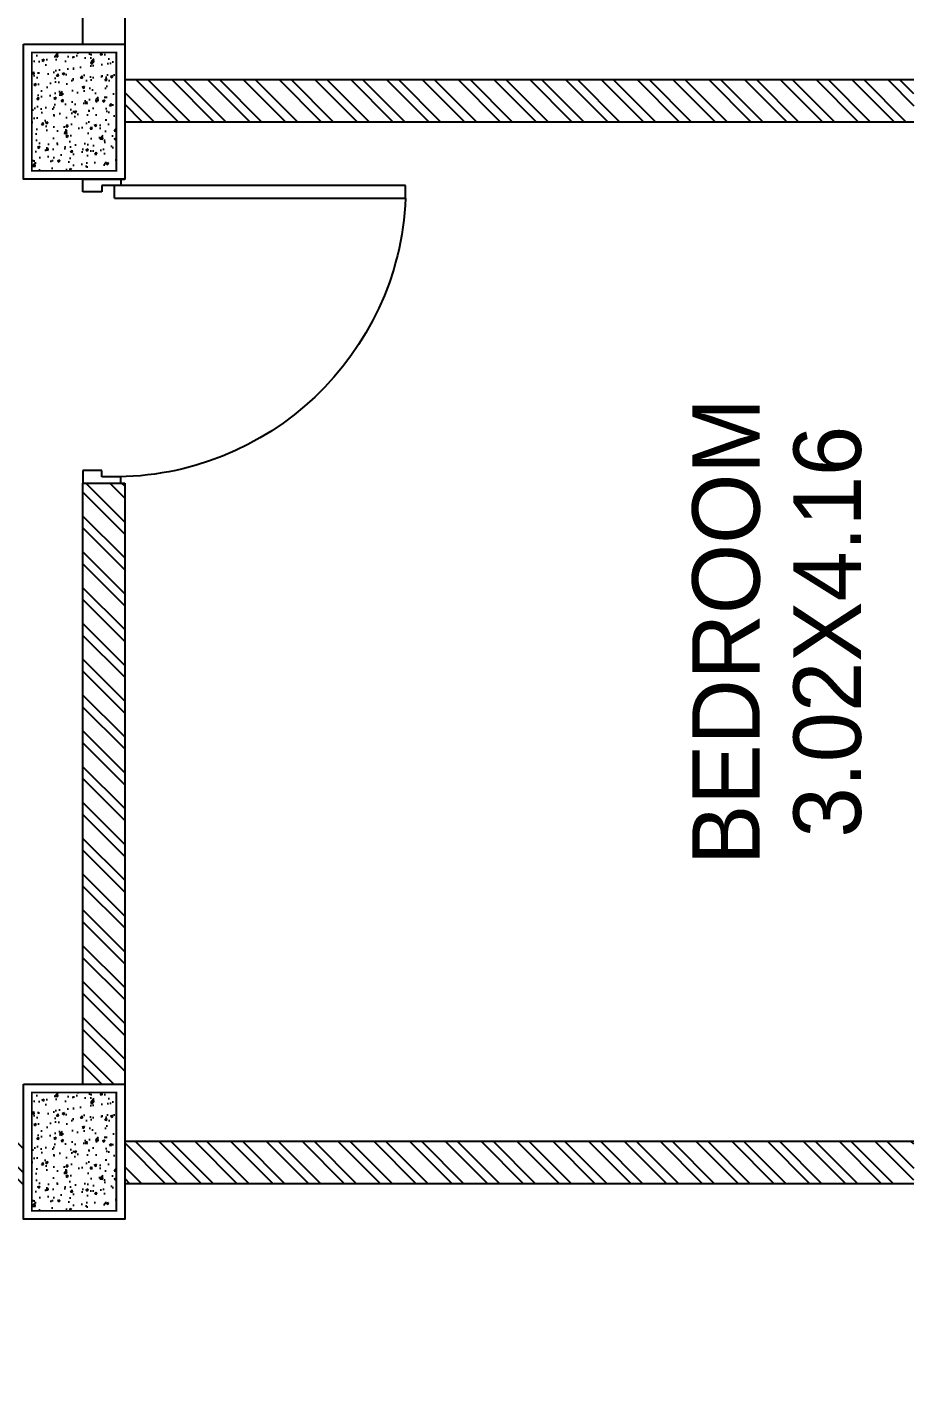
# Model space of a CAD drawing. Header units: inches. Extents: x 182687 to 187672, y -88924 to -84846.
# Drawn here: x 183023.3 to 183126, y -86664.7 to -86506.3 of the extents above; entities that cross this region are included whole.
import ezdxf
from ezdxf.enums import TextEntityAlignment as Align

# ---------------------------------------------------------------- set-up
doc = ezdxf.new("R2010")
doc.units = ezdxf.units.IN
doc.header["$MEASUREMENT"] = 0
doc.linetypes.add('PROYECCION', pattern=[19.049999999999997, 12.7, -6.35])
doc.styles.add('HemBha', font='GOTHIC.TTF')

# ---------------------------------------------------------------- blocks, each defined once
blk = doc.blocks.new('REVISED COL LAYOUT')
h = blk.add_hatch()
h.set_pattern_fill('AR-CONC', color=5, scale=10, angle=-90.00000000000001, style=0)
h.set_pattern_definition([(320, (88884.43391500274, -40189.34787815688), (-6.275213498259524, -71.72601826007535), [7.5, -82.5]), (265, (88884.43391500274, -40189.34787815688), (75.21921337000119, 13.87513336129999), [6, -66]), (10.45144445999999, (88883.91098060273, -40195.32504625688), (68.94399909686292, -57.85088467271121), [6.374019199999997, -70.11421119999996]), (316.1842, (88904.43391500274, -40189.34787815688), (-16.55192807930768, -106.7241330671572), [11.25, -123.75]), (6.635635489999992, (88903.05458430274, -40198.24155265688), (97.41186007745503, -93.46619456742285), [9.5610342, -105.171376]), (261.1841639899999, (88904.43391500274, -40189.34787815688), (97.41186002699901, -93.46619450547733), [9, -99.0000001]), (291, (88899.43391500274, -40199.34787815688), (-40.2618890665339, -59.69070521184616), [7.5, -82.5]), (236, (88899.43391500274, -40199.34787815688), (72.5150045046853, -24.33153319215819), [5.999999999999999, -65.99999999999999]), (341.4514447399999, (88896.07875760274, -40204.32210355689), (32.25311528063537, -84.02223767299711), [6.374019000000001, -70.1142112]), (307.5, (88884.43391500274, -40189.34787815688), (33.28938538313115, -1.215985531729073), [0, -65.19999999999999, 0, -67, 0, -66.25]), (277.5, (88884.43391500274, -40189.34787815688), (39.44117118823602, -26.30695374421487), [0, -38.19999999999999, 0, -63.7, 0, -25.25]), (237.5, (88884.43391500274, -40167.04787815688), (-2.255487173437985, -53.3822436172409), [0, -25, 0, -78, 0, -103.5]), (227.5, (88884.43391500274, -40157.04787815688), (10.01049823323176, -58.31861693423862), [0, -32.5, 0, -51.8, 0, -73.5])])
h.paths.add_polyline_path([(84398.94281142886, -47021.40372324393), (84398.94281142886, -47271.40372324393), (84048.94281142886, -47271.40372324393), (84048.94281142886, -47021.40372324393)])
h = blk.add_hatch()
h.set_pattern_fill('AR-CONC', color=5, scale=10, angle=-90.00000000000001, style=0)
h.set_pattern_definition([(320, (91964.43391500272, -40189.34787815688), (-6.275213498259524, -71.72601826007535), [7.5, -82.5]), (265, (91964.43391500272, -40189.34787815688), (75.21921337000119, 13.87513336129999), [6, -66]), (10.45144445999999, (91963.91098060273, -40195.32504625688), (68.94399909686292, -57.85088467271121), [6.374019199999997, -70.11421119999996]), (316.1842, (91984.43391500272, -40189.34787815688), (-16.55192807930768, -106.7241330671572), [11.25, -123.75]), (6.635635489999992, (91983.05458430272, -40198.24155265688), (97.41186007745503, -93.46619456742285), [9.5610342, -105.171376]), (261.1841639899999, (91984.43391500272, -40189.34787815688), (97.41186002699901, -93.46619450547733), [9, -99.0000001]), (291, (91979.43391500272, -40199.34787815688), (-40.2618890665339, -59.69070521184616), [7.5, -82.5]), (236, (91979.43391500272, -40199.34787815688), (72.5150045046853, -24.33153319215819), [5.999999999999999, -65.99999999999999]), (341.4514447399999, (91976.07875760272, -40204.32210355689), (32.25311528063537, -84.02223767299711), [6.374019000000001, -70.1142112]), (307.5, (91964.43391500272, -40189.34787815688), (33.28938538313115, -1.215985531729073), [0, -65.19999999999999, 0, -67, 0, -66.25]), (277.5, (91964.43391500272, -40189.34787815688), (39.44117118823602, -26.30695374421487), [0, -38.19999999999999, 0, -63.7, 0, -25.25]), (237.5, (91964.43391500272, -40167.04787815688), (-2.255487173437985, -53.3822436172409), [0, -25, 0, -78, 0, -103.5]), (227.5, (91964.43391500272, -40157.04787815688), (10.01049823323176, -58.31861693423862), [0, -32.5, 0, -51.8, 0, -73.5])])
h.paths.add_polyline_path([(87478.94281142885, -47021.40372324393), (87478.94281142885, -47271.40372324393), (87128.94281142885, -47271.40372324393), (87128.94281142885, -47021.40372324393)])
at = {"color": 5}
for points in [[(84423.94281142886, -46996.40372324393), (84423.94281142886, -47296.40372324393), (84023.94281142886, -47296.40372324393), (84023.94281142886, -46996.40372324393)], [(87503.94281142885, -46996.40372324393), (87503.94281142885, -47296.40372324393), (87103.94281142885, -47296.40372324393), (87103.94281142885, -46996.40372324393)]]:
    blk.add_lwpolyline(points, close=True, dxfattribs=at)
at = {"color": 5, "const_width": 5}
for points in [[(84398.94281142886, -47021.40372324393), (84398.94281142886, -47271.40372324393), (84048.94281142886, -47271.40372324393), (84048.94281142886, -47021.40372324393)], [(87478.94281142885, -47021.40372324393), (87478.94281142885, -47271.40372324393), (87128.94281142885, -47271.40372324393), (87128.94281142885, -47021.40372324393)]]:
    blk.add_lwpolyline(points, close=True, dxfattribs=at)
blk = doc.blocks.new('PUERTA-M-120')
at = {"color": 6}
for p, q in [((-0.07499999999998863, 0.1249999999997868), (-0.07499999999998863, 1.274999999999785)), ((-0.07499999999998863, 1.274999999999785), (-0.02499999999999147, 1.274999999999785)), ((-0.02499999999999147, 1.274999999999785), (-0.02500000000000568, 0.1249999999997868)), ((-1.200000000000003, 0), (-1.200000000000003, 0.1500000000000057)), ((-1.200000000000003, 0.1500000000000057), (-1.175000000000011, 0.1500000000000057)), ((-1.175000000000011, 0.1500000000000057), (-1.174999999999983, 0.07500000000000284)), ((-0.07499999999998863, 0.1249999999997868), (-0.02500000000000568, 0.1249999999997868)), ((0, 0.1500000000000057), (-0.02499999999999147, 0.1500000000000057)), ((-0.02499999999999147, 0.1500000000000057), (-0.0250000000000199, 0.07500000000000284)), ((0, 0), (0, 0.1500000000000057)), ((-1.174999999999983, 0.07500000000000284), (-1.149999999999991, 0.07500000000000284)), ((-1.149999999999991, 0.07500000000000284), (-1.149999999999977, 0)), ((-0.0250000000000199, 0.07500000000000284), (-0.05000000000001137, 0.07500000000000284)), ((-0.05000000000001137, 0.07500000000000284), (-0.05000000000002558, 0)), ((-1.149999999999977, 0), (-1.200000000000003, 0)), ((-0.05000000000002558, 0), (0, 0))]:
    blk.add_line(p, q, dxfattribs=at)
at = {"color": 6, "linetype": 'PROYECCION'}
blk.add_arc((-0.02370747830221376, 0.12478503323198), 1.151358064443369, 92.55334815279808, 180.6113596924271, dxfattribs=at)

msp = doc.modelspace()

# ---------------------------------------------------------------- hatches: boundary and pattern name
h = msp.add_hatch()
h.set_pattern_fill('ANSI32', color=256, scale=7.826086956165232, angle=90)
h.set_pattern_definition([(135, (178785.8719899737, -89932.32464965916), (-2.075204683822509, -2.075204683822508), []), (135, (178785.8719899737, -89930.94117987267), (-2.075204683822509, -2.075204683822508), [])])
h.paths.add_polyline_path([(183033.6021403194, -86814.45297457109), (183033.6021403194, -86843.80080065707), (183079.0912707517, -86843.80080065707), (183079.0912707517, -86814.45297457109), (183103.9437115885, -86814.45297457109), (183103.9437115885, -86809.56167022343), (183074.199966404, -86809.56167022343), (183074.199966404, -86838.90949630941), (183038.4934446671, -86838.90949630941), (183038.4934446671, -86814.45297457109)])
h.paths.add_polyline_path([(183074.199966404, -86757.7138441393), (183074.199966404, -86762.60514848697), (183150.5043142264, -86762.60514848697), (183150.5043142264, -86805.45297457202), (183155.3956185741, -86805.45297457202), (183155.3956185741, -86757.7138441393), (183155.3956185741, -86749.88775718323), (183150.5043142264, -86749.88775718323), (183150.5043142264, -86757.7138441393)])
h.paths.add_polyline_path([(183074.199966404, -86789.99645283277), (183074.199966404, -86809.56167022343), (183079.0912707517, -86809.56167022343), (183079.0912707517, -86789.99645283277)])
h.paths.add_polyline_path([(183139.743444662, -86814.45297457109), (183139.743444662, -86838.90949630941), (183110.3956185764, -86838.90949630941), (183110.3956185764, -86843.80080065707), (183139.743444662, -86843.80080065707), (183150.5043142264, -86843.80080065707), (183150.5043142264, -86814.45297457109)])
h.paths.add_polyline_path([(183150.5043142264, -86814.45297457109), (183150.5043142264, -86843.80080065707), (183151.4825750891, -86843.80080065707), (183155.3956185741, -86843.80080065707), (183155.3956185741, -86814.45297457109)])
h.paths.add_polyline_path([(183139.743444662, -86640.32253979723), (183139.743444662, -86722.49645283556), (183197.4608359638, -86722.49645283556), (183197.4608359638, -86717.6051484879), (183144.6347490096, -86717.6051484879), (183144.6347490096, -86640.32253979723)])
h.paths.add_polyline_path([(183197.4608359638, -86711.68960027228), (183197.4608359638, -86762.60514848697), (183231.6999663975, -86762.60514848697), (183231.6999663975, -86757.7138441393), (183202.3521403115, -86757.7138441393), (183202.3521403115, -86711.68960027228)])
h.paths.add_polyline_path([(183197.4608359638, -86616.53933335113), (183197.4608359638, -86694.09013412351), (183202.3521403115, -86694.09013412351), (183202.3521403115, -86616.53933335113)])
h.paths.add_polyline_path([(183182.7869229213, -86635.43123544956), (183182.7869229213, -86640.32253979723), (183197.4608359638, -86640.32253979723), (183197.4608359638, -86635.43123544956)])
h.paths.add_polyline_path([(183197.4608359638, -86564.21384414769), (183197.4608359638, -86569.59204111638), (183202.3521403115, -86569.59204111638), (183202.3521403115, -86569.10514849535), (183231.6999663975, -86569.10514849535), (183231.6999663975, -86460.51819197944), (183202.3521403115, -86460.51819197944), (183202.3521403115, -86448.20020292437), (183197.4608359638, -86448.20020292437), (183197.4608359638, -86465.4094963271), (183226.8086620498, -86465.4094963271), (183226.8086620498, -86512.36601806263), (183155.3956185741, -86512.36601806263), (183155.3956185741, -86517.2573224103), (183197.4608359638, -86517.2573224103), (183226.8086620498, -86517.2573224103), (183226.8086620498, -86564.21384414769)])
h.paths.add_polyline_path([(183226.8086620498, -86613.00949632021), (183226.8086620498, -86663.80080066453), (183231.6999663975, -86663.80080066453), (183231.6999663975, -86613.00949632021)])
h.paths.add_polyline_path([(183034.5804011886, -86512.36601806263), (183034.5804011886, -86517.2573224103), (183126.0477924886, -86517.2573224103), (183126.0477924886, -86512.36601806263)])
h.paths.add_polyline_path([(183029.6890968409, -86559.12688762619), (183029.6890968409, -86628.77906153648), (183034.5804011886, -86628.77906153648), (183034.5804011886, -86559.12688762619)])
h.paths.add_polyline_path([(183034.5804011886, -86635.43123544956), (183034.5804011886, -86640.32253979723), (183126.0477924886, -86640.32253979723), (183126.0477924886, -86635.43123544956)])
h.paths.add_polyline_path([(183003.7651837984, -86635.43123544956), (183003.7651837984, -86640.32253979723), (183022.8412707545, -86640.32253979723), (183022.8412707545, -86635.43123544956)])

# ---------------------------------------------------------------- linework, layer by layer
for p, q in [((183029.6890968409, -86405.36384415365), (183029.6890968409, -86508.25732241216)), ((183034.5804011886, -86405.36384415365), (183034.5804011886, -86508.25732241216)), ((183034.5804011886, -86512.36601806263), (183126.0477924886, -86512.36601806263)), ((183034.5804011886, -86517.2573224103), (183126.0477924886, -86517.2573224103)), ((183029.6890968409, -86523.90949632431), (183034.5804011886, -86523.90949632431)), ((183029.6890968409, -86559.12688762619), (183029.6890968409, -86628.77906153648)), ((183029.6890968409, -86559.12688762619), (183034.5804011886, -86559.12688762619)), ((183034.5804011886, -86559.12688762619), (183034.5804011886, -86628.77906153648)), ((183126.0477924886, -86635.43123544956), (183034.5804011886, -86635.43123544956)), ((183126.0477924886, -86640.32253979723), (183034.5804011886, -86640.32253979723))]:
    msp.add_line(p, q)

# ---------------------------------------------------------------- block references
for name, p, xscale, yscale, zscale, rotation in [('REVISED COL LAYOUT', (181183.8515599285, -89932.32464965916), 0.03913043478082616, 0.03913043478082616, 0.03913043478082616, 90), ('PUERTA-M-120', (183029.7247442448, -86523.90949632431), -29.34782608561956, 29.34782608561956, 29.34782608561956, 270)]:
    msp.add_blockref(name, p, dxfattribs=dict(xscale=xscale, yscale=yscale, zscale=zscale, rotation=rotation))

# ---------------------------------------------------------------- texts
at = {"style": 'HemBha'}
for s, p in [('BEDROOM', (183108.1945316204, -86576.34427892993)), ('3.02X4.16', (183119.933662054, -86576.34427892993))]:
    msp.add_text(s, height=7.826086956165232, rotation=90, dxfattribs=at).set_placement(p, align=Align.CENTER)

doc.saveas('drawing.dxf')
